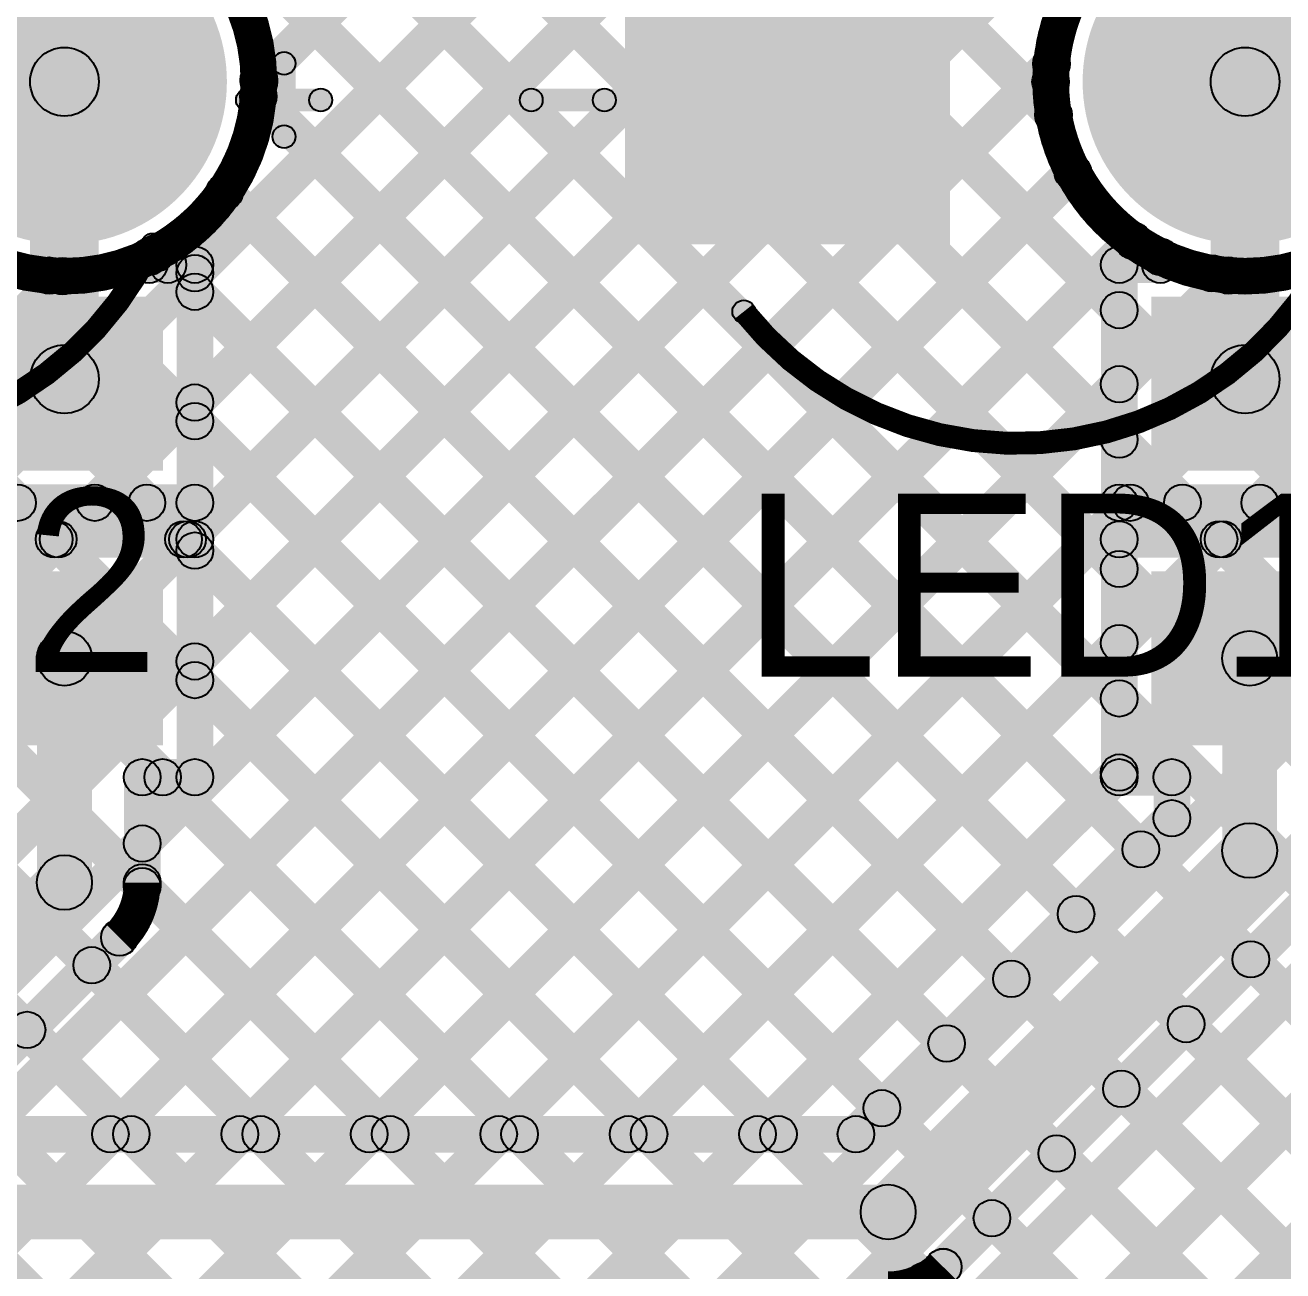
# Model space of a CAD drawing. Header units: millimetres. Extents: x -0.28 to 3.03, y -0.05 to 3.12.
# Drawn here: x 2.2924 to 2.5673, y 2.4171 to 2.6894 of the extents above; entities that cross this region are included whole.
import ezdxf

# ---------------------------------------------------------------- set-up
doc = ezdxf.new("R2010")
doc.units = ezdxf.units.MM
doc.header["$MEASUREMENT"] = 0
for name, color, linetype in [('BottomLayer', 5, 'Continuous'), ('BottomPaste', 16, 'Continuous'), ('BottomSolder', 6, 'Continuous'), ('PadHoleLayer', 156, 'Continuous'), ('TopLayer', 1, 'Continuous'), ('TopOverlay', 2, 'Continuous'), ('TopSolder', 216, 'Continuous')]:
    doc.layers.add(name, color=color, linetype=linetype)

# ---------------------------------------------------------------- blocks, each defined once
blk = doc.blocks.new('TH_LED_4')
at = {"layer": 'BottomLayer'}
blk.add_hatch(color=5, dxfattribs=at).paths.add_polyline_path([(-0.0815, 0.0315), (-0.0185, 0.0315), (-0.0185, -0.0315), (-0.0815, -0.0315)])
h = blk.add_hatch(color=5, dxfattribs=at)
edge = h.paths.add_edge_path()
edge.add_arc((0.05, 0), 0.0315, 0, 360)
at = {"layer": 'BottomSolder'}
blk.add_hatch(color=6, dxfattribs=at).paths.add_polyline_path([(-0.0855, 0.0355), (-0.0145, 0.0355), (-0.0145, -0.0355), (-0.0855, -0.0355)])
h = blk.add_hatch(color=6, dxfattribs=at)
edge = h.paths.add_edge_path()
edge.add_arc((0.05, 0), 0.0355, 0, 360)
at = {"layer": 'PadHoleLayer'}
h = blk.add_hatch(color=156, dxfattribs=at)
edge = h.paths.add_edge_path()
edge.add_arc((-0.05, 0), 0.01772, 0, 360)
h = blk.add_hatch(color=156, dxfattribs=at)
edge = h.paths.add_edge_path()
edge.add_arc((0.05, 0), 0.01772, 0, 360)
at = {"layer": 'TopLayer'}
blk.add_hatch(color=1, dxfattribs=at).paths.add_polyline_path([(-0.0815, 0.0315), (-0.0185, 0.0315), (-0.0185, -0.0315), (-0.0815, -0.0315)])
h = blk.add_hatch(color=1, dxfattribs=at)
edge = h.paths.add_edge_path()
edge.add_arc((0.05, 0), 0.0315, 0, 360)
at = {"layer": 'TopOverlay'}
h = blk.add_hatch(color=2, dxfattribs=at)
edge = h.paths.add_edge_path()
edge.add_arc((-0.05954, 0.05023), 0.0025, 0, 360)
h = blk.add_hatch(color=2, dxfattribs=at)
edge = h.paths.add_edge_path()
edge.add_arc((0.06927, 0.03565), 0.0025, 0, 360)
h = blk.add_hatch(color=2, dxfattribs=at)
edge = h.paths.add_edge_path()
edge.add_arc((0.098, 0.004), 0.0025, 0, 360)
for points in [[(0.1005, -0.012), (0.0955, -0.012), (0.0955, 0.004), (0.1005, 0.004)], [(-0.106, -0.0065), (-0.106, -0.0015), (-0.09, -0.0015), (-0.09, -0.0065)], [(0.09, -0.0065), (0.09, -0.0015), (0.106, -0.0015), (0.106, -0.0065)]]:
    blk.add_hatch(color=2, dxfattribs=at).paths.add_polyline_path(points)
h = blk.add_hatch(color=2, dxfattribs=at)
edge = h.paths.add_edge_path()
edge.add_arc((-0.106, -0.004), 0.0025, 0, 360)
h = blk.add_hatch(color=2, dxfattribs=at)
edge = h.paths.add_edge_path()
edge.add_arc((-0.09, -0.004), 0.0025, 0, 360)
h = blk.add_hatch(color=2, dxfattribs=at)
edge = h.paths.add_edge_path()
edge.add_arc((0.09, -0.004), 0.0025, 0, 360)
h = blk.add_hatch(color=2, dxfattribs=at)
edge = h.paths.add_edge_path()
edge.add_arc((0.106, -0.004), 0.0025, 0, 360)
h = blk.add_hatch(color=2, dxfattribs=at)
edge = h.paths.add_edge_path()
edge.add_arc((0.098, -0.012), 0.0025, 0, 360)
h = blk.add_hatch(color=2, dxfattribs=at)
edge = h.paths.add_edge_path()
edge.add_arc((0.06927, -0.03565), 0.0025, 0, 360)
h = blk.add_hatch(color=2, dxfattribs=at)
edge = h.paths.add_edge_path()
edge.add_arc((-0.05954, -0.05023), 0.0025, 0, 360)
at = {"layer": 'TopSolder'}
blk.add_hatch(color=216, dxfattribs=at).paths.add_polyline_path([(-0.0855, 0.0355), (-0.0145, 0.0355), (-0.0145, -0.0355), (-0.0855, -0.0355)])
h = blk.add_hatch(color=216, dxfattribs=at)
edge = h.paths.add_edge_path()
edge.add_arc((0.05, 0), 0.0355, 0, 360)
at = {"layer": 'TopOverlay', "const_width": 0.005}
for points in [[(-0.05954, 0.05023, -0.552963), (0.06927, 0.03565)], [(0.06927, -0.03565, -0.552963), (-0.05954, -0.05023)]]:
    blk.add_lwpolyline(points, format="xyb", dxfattribs=at)
at = {"layer": 'TopOverlay'}
for centre in [(-0.05954, 0.05023), (0.06927, 0.03565), (0.098, 0.004), (-0.106, -0.004), (-0.09, -0.004), (0.09, -0.004), (0.106, -0.004), (0.098, -0.012), (0.06927, -0.03565), (-0.05954, -0.05023)]:
    blk.add_circle(centre, 0.0025, dxfattribs=at)
blk = doc.blocks.new('TH_LED_5')
at = {"layer": 'BottomLayer'}
blk.add_hatch(color=5, dxfattribs=at).paths.add_polyline_path([(-0.0815, 0.0315), (-0.0185, 0.0315), (-0.0185, -0.0315), (-0.0815, -0.0315)])
h = blk.add_hatch(color=5, dxfattribs=at)
edge = h.paths.add_edge_path()
edge.add_arc((0.05, 0), 0.0315, 0, 360)
at = {"layer": 'BottomSolder'}
blk.add_hatch(color=6, dxfattribs=at).paths.add_polyline_path([(-0.0855, 0.0355), (-0.0145, 0.0355), (-0.0145, -0.0355), (-0.0855, -0.0355)])
h = blk.add_hatch(color=6, dxfattribs=at)
edge = h.paths.add_edge_path()
edge.add_arc((0.05, 0), 0.0355, 0, 360)
at = {"layer": 'PadHoleLayer'}
h = blk.add_hatch(color=156, dxfattribs=at)
edge = h.paths.add_edge_path()
edge.add_arc((-0.05, 0), 0.01772, 0, 360)
h = blk.add_hatch(color=156, dxfattribs=at)
edge = h.paths.add_edge_path()
edge.add_arc((0.05, 0), 0.01772, 0, 360)
at = {"layer": 'TopLayer'}
blk.add_hatch(color=1, dxfattribs=at).paths.add_polyline_path([(-0.0815, 0.0315), (-0.0185, 0.0315), (-0.0185, -0.0315), (-0.0815, -0.0315)])
h = blk.add_hatch(color=1, dxfattribs=at)
edge = h.paths.add_edge_path()
edge.add_arc((0.05, 0), 0.0315, 0, 360)
at = {"layer": 'TopOverlay'}
h = blk.add_hatch(color=2, dxfattribs=at)
edge = h.paths.add_edge_path()
edge.add_arc((-0.05954, 0.05023), 0.0025, 0, 360)
h = blk.add_hatch(color=2, dxfattribs=at)
edge = h.paths.add_edge_path()
edge.add_arc((0.06927, 0.03565), 0.0025, 0, 360)
h = blk.add_hatch(color=2, dxfattribs=at)
edge = h.paths.add_edge_path()
edge.add_arc((0.098, 0.004), 0.0025, 0, 360)
for points in [[(0.1005, -0.012), (0.0955, -0.012), (0.0955, 0.004), (0.1005, 0.004)], [(-0.106, -0.0065), (-0.106, -0.0015), (-0.09, -0.0015), (-0.09, -0.0065)], [(0.09, -0.0065), (0.09, -0.0015), (0.106, -0.0015), (0.106, -0.0065)]]:
    blk.add_hatch(color=2, dxfattribs=at).paths.add_polyline_path(points)
h = blk.add_hatch(color=2, dxfattribs=at)
edge = h.paths.add_edge_path()
edge.add_arc((-0.106, -0.004), 0.0025, 0, 360)
h = blk.add_hatch(color=2, dxfattribs=at)
edge = h.paths.add_edge_path()
edge.add_arc((-0.09, -0.004), 0.0025, 0, 360)
h = blk.add_hatch(color=2, dxfattribs=at)
edge = h.paths.add_edge_path()
edge.add_arc((0.09, -0.004), 0.0025, 0, 360)
h = blk.add_hatch(color=2, dxfattribs=at)
edge = h.paths.add_edge_path()
edge.add_arc((0.106, -0.004), 0.0025, 0, 360)
h = blk.add_hatch(color=2, dxfattribs=at)
edge = h.paths.add_edge_path()
edge.add_arc((0.098, -0.012), 0.0025, 0, 360)
h = blk.add_hatch(color=2, dxfattribs=at)
edge = h.paths.add_edge_path()
edge.add_arc((0.06927, -0.03565), 0.0025, 0, 360)
h = blk.add_hatch(color=2, dxfattribs=at)
edge = h.paths.add_edge_path()
edge.add_arc((-0.05954, -0.05023), 0.0025, 0, 360)
at = {"layer": 'TopSolder'}
blk.add_hatch(color=216, dxfattribs=at).paths.add_polyline_path([(-0.0855, 0.0355), (-0.0145, 0.0355), (-0.0145, -0.0355), (-0.0855, -0.0355)])
h = blk.add_hatch(color=216, dxfattribs=at)
edge = h.paths.add_edge_path()
edge.add_arc((0.05, 0), 0.0355, 0, 360)
at = {"layer": 'TopOverlay', "const_width": 0.005}
for points in [[(-0.05954, 0.05023, -0.552963), (0.06927, 0.03565)], [(0.06927, -0.03565, -0.552963), (-0.05954, -0.05023)]]:
    blk.add_lwpolyline(points, format="xyb", dxfattribs=at)
at = {"layer": 'TopOverlay'}
for centre in [(-0.05954, 0.05023), (0.06927, 0.03565), (0.098, 0.004), (-0.106, -0.004), (-0.09, -0.004), (0.09, -0.004), (0.106, -0.004), (0.098, -0.012), (0.06927, -0.03565), (-0.05954, -0.05023)]:
    blk.add_circle(centre, 0.0025, dxfattribs=at)
blk = doc.blocks.new('R__0603_B_57')
at = {"layer": 'BottomLayer'}
for points in [[(-0.045, -0.0175), (-0.045, 0.0175), (-0.015, 0.0175), (-0.015, -0.0175)], [(0.015, -0.0175), (0.015, 0.0175), (0.045, 0.0175), (0.045, -0.0175)]]:
    blk.add_hatch(color=5, dxfattribs=at).paths.add_polyline_path(points)
at = {"layer": 'BottomPaste'}
for points in [[(-0.045, -0.0175), (-0.045, 0.0175), (-0.015, 0.0175), (-0.015, -0.0175)], [(0.015, -0.0175), (0.015, 0.0175), (0.045, 0.0175), (0.045, -0.0175)]]:
    blk.add_hatch(color=16, dxfattribs=at).paths.add_polyline_path(points)
at = {"layer": 'BottomSolder'}
for points in [[(-0.049, -0.0215), (-0.049, 0.0215), (-0.011, 0.0215), (-0.011, -0.0215)], [(0.011, -0.0215), (0.011, 0.0215), (0.049, 0.0215), (0.049, -0.0215)]]:
    blk.add_hatch(color=6, dxfattribs=at).paths.add_polyline_path(points)
blk = doc.blocks.new('R__0603_B_58')
at = {"layer": 'BottomLayer'}
for points in [[(-0.045, -0.0175), (-0.045, 0.0175), (-0.015, 0.0175), (-0.015, -0.0175)], [(0.015, -0.0175), (0.015, 0.0175), (0.045, 0.0175), (0.045, -0.0175)]]:
    blk.add_hatch(color=5, dxfattribs=at).paths.add_polyline_path(points)
at = {"layer": 'BottomPaste'}
for points in [[(-0.045, -0.0175), (-0.045, 0.0175), (-0.015, 0.0175), (-0.015, -0.0175)], [(0.015, -0.0175), (0.015, 0.0175), (0.045, 0.0175), (0.045, -0.0175)]]:
    blk.add_hatch(color=16, dxfattribs=at).paths.add_polyline_path(points)
at = {"layer": 'BottomSolder'}
for points in [[(-0.049, -0.0215), (-0.049, 0.0215), (-0.011, 0.0215), (-0.011, -0.0215)], [(0.011, -0.0215), (0.011, 0.0215), (0.049, 0.0215), (0.049, -0.0215)]]:
    blk.add_hatch(color=6, dxfattribs=at).paths.add_polyline_path(points)

msp = doc.modelspace()

# ---------------------------------------------------------------- hatches: boundary and pattern name
at = {"layer": 'BottomLayer'}
for points in [[(1.94302, 3.09678), (1.94868, 3.10243), (2.53903, 2.51208), (2.53338, 2.50642)], [(1.9713, 3.09678), (1.97696, 3.10243), (2.53433, 2.54507), (2.52867, 2.53941)], [(1.99959, 3.09678), (2.00524, 3.10243), (2.53433, 2.57335), (2.52867, 2.56769)], [(2.02787, 3.09678), (2.03353, 3.10243), (2.53433, 2.60163), (2.52867, 2.59598)], [(2.05616, 3.09678), (2.06181, 3.10243), (2.53433, 2.62992), (2.52867, 2.62426)], [(2.08444, 3.09678), (2.0901, 3.10243), (2.51996, 2.67258), (2.5143, 2.66692)], [(2.34632, 2.67461), (2.34067, 2.68027), (2.70517, 3.04478), (2.71083, 3.03912)], [(2.33233, 2.63233), (2.32667, 2.63799), (2.70517, 3.01649), (2.71083, 3.01083)], [(2.33233, 2.60405), (2.32667, 2.60971), (2.70517, 2.98821), (2.71083, 2.98255)], [(2.33074, 2.57417), (2.32508, 2.57983), (2.70517, 2.95992), (2.71083, 2.95427)], [(2.33233, 2.54748), (2.32667, 2.55314), (2.70517, 2.93164), (2.71083, 2.92598)], [(2.32083, 2.5077), (2.31517, 2.51335), (2.70517, 2.90335), (2.71083, 2.8977)], [(2.28559, 2.44417), (2.27993, 2.44983), (2.51386, 2.68375), (2.51951, 2.6781)], [(2.3085, 2.612), (2.2935, 2.612), (2.2935, 2.677), (2.3085, 2.677)], [(2.5665, 2.612), (2.5515, 2.612), (2.5515, 2.677), (2.5665, 2.677)], [(2.34055, 2.67097), (2.3462, 2.67662), (2.52489, 2.49793), (2.51924, 2.49228)], [(2.31387, 2.44417), (2.30822, 2.44983), (2.51852, 2.66013), (2.52417, 2.65447)], [(2.33317, 2.65006), (2.33882, 2.65572), (2.51075, 2.48379), (2.50509, 2.47813)], [(2.34216, 2.44417), (2.3365, 2.44983), (2.53173, 2.64506), (2.53739, 2.63941)], [(2.31823, 2.63671), (2.32389, 2.64237), (2.32643, 2.63983), (2.32077, 2.63417)], [(2.3195, 2.633), (2.3195, 2.641), (2.3295, 2.641), (2.3295, 2.633)], [(2.32077, 2.63417), (2.32643, 2.63983), (2.33233, 2.63393), (2.32667, 2.62827)], [(2.5315, 2.633), (2.5315, 2.641), (2.5405, 2.641), (2.5405, 2.633)], [(2.3335, 2.585), (2.3255, 2.585), (2.3255, 2.637), (2.3335, 2.637)], [(2.5355, 2.585), (2.5275, 2.585), (2.5275, 2.637), (2.5355, 2.637)], [(2.32667, 2.62827), (2.33233, 2.63393), (2.49661, 2.46965), (2.49095, 2.46399)], [(2.0236, 1.92763), (2.01795, 1.93329), (2.70517, 2.62051), (2.71083, 2.61485)], [(2.37044, 2.44417), (2.36478, 2.44983), (2.52867, 2.61372), (2.53433, 2.60806)], [(2.32667, 2.59999), (2.33233, 2.60564), (2.48247, 2.45551), (2.47681, 2.44985)], [(2.03775, 1.91349), (2.03209, 1.91914), (2.70517, 2.59223), (2.71083, 2.58657)], [(2.2725, 2.581), (2.2725, 2.589), (2.3295, 2.589), (2.3295, 2.581)], [(2.5315, 2.581), (2.5315, 2.589), (2.5885, 2.589), (2.5885, 2.581)], [(2.28792, 2.58217), (2.29358, 2.58783), (2.30158, 2.57983), (2.29592, 2.57417)], [(2.30245, 2.57417), (2.29679, 2.57983), (2.30479, 2.58783), (2.31045, 2.58217)], [(2.3162, 2.58217), (2.32186, 2.58783), (2.32986, 2.57983), (2.3242, 2.57417)], [(2.39873, 2.44417), (2.39307, 2.44983), (2.53107, 2.58783), (2.53673, 2.58217)], [(2.54248, 2.58217), (2.54813, 2.58783), (2.55613, 2.57983), (2.55048, 2.57417)], [(2.55701, 2.57417), (2.55135, 2.57983), (2.55935, 2.58783), (2.56501, 2.58217)], [(2.55701, 2.57417), (2.55135, 2.57983), (2.55935, 2.58783), (2.56501, 2.58217)], [(2.2725, 2.573), (2.2725, 2.581), (2.3295, 2.581), (2.3295, 2.573)], [(2.5315, 2.573), (2.5315, 2.581), (2.5885, 2.581), (2.5885, 2.573)], [(2.3242, 2.57417), (2.32986, 2.57983), (2.33233, 2.57736), (2.32667, 2.5717)], [(2.3335, 2.525), (2.3255, 2.525), (2.3255, 2.577), (2.3335, 2.577)], [(2.32667, 2.5717), (2.33233, 2.57736), (2.45986, 2.44983), (2.4542, 2.44417)], [(2.5355, 2.525), (2.5275, 2.525), (2.5275, 2.577), (2.5355, 2.577)], [(2.05189, 1.89935), (2.04623, 1.905), (2.70517, 2.56394), (2.71083, 2.55829)], [(2.42701, 2.44417), (2.42135, 2.44983), (2.52867, 2.55715), (2.53433, 2.55149)], [(2.42701, 2.44417), (2.42135, 2.44983), (2.52867, 2.55715), (2.53433, 2.55149)], [(2.307, 2.502), (2.295, 2.502), (2.295, 2.551), (2.307, 2.551)], [(2.566, 2.509), (2.554, 2.509), (2.554, 2.551), (2.566, 2.551)], [(2.32667, 2.54342), (2.33233, 2.54908), (2.43158, 2.44983), (2.42592, 2.44417)], [(2.318, 2.521), (2.318, 2.529), (2.3295, 2.529), (2.3295, 2.521)], [(2.45529, 2.44417), (2.44964, 2.44983), (2.52867, 2.52886), (2.53433, 2.52321)], [(2.5315, 2.521), (2.5315, 2.529), (2.543, 2.529), (2.543, 2.521)], [(2.31963, 2.52217), (2.32529, 2.52783), (2.40329, 2.44983), (2.39763, 2.44417)], [(2.322, 2.502), (2.314, 2.502), (2.314, 2.525), (2.322, 2.525)], [(2.547, 2.51604), (2.539, 2.51604), (2.539, 2.525), (2.547, 2.525)], [(2.47679, 2.44417), (2.47113, 2.44983), (2.54017, 2.51887), (2.54583, 2.51321)], [(2.48524, 2.42576), (2.47676, 2.43424), (2.55576, 2.51324), (2.56424, 2.50476)], [(2.25224, 2.44476), (2.24376, 2.45324), (2.29676, 2.50624), (2.30524, 2.49776)], [(2.31515, 2.49837), (2.32081, 2.50403), (2.37501, 2.44983), (2.36935, 2.44417)], [(2.49587, 2.41517), (2.49021, 2.42083), (2.56917, 2.49979), (2.57483, 2.49413)], [(2.27287, 2.44417), (2.26721, 2.44983), (2.31017, 2.49279), (2.31583, 2.48713)], [(2.55742, 2.48238), (2.56308, 2.48803), (2.71083, 2.34028), (2.70517, 2.33462)], [(2.30414, 2.4811), (2.3098, 2.48675), (2.34672, 2.44983), (2.34107, 2.44417)], [(2.54328, 2.46824), (2.54893, 2.47389), (2.71083, 2.312), (2.70517, 2.30634)], [(2.29, 2.46696), (2.29565, 2.47261), (2.31844, 2.44983), (2.31278, 2.44417)], [(2.52913, 2.45409), (2.53479, 2.45975), (2.71083, 2.28371), (2.70517, 2.27806)], [(2.27004, 2.443), (2.27004, 2.451), (2.47396, 2.451), (2.47396, 2.443)], [(2.51499, 2.43995), (2.52065, 2.44561), (2.71083, 2.25543), (2.70517, 2.24977)], [(1.028, 2.424), (1.028, 2.436), (2.481, 2.436), (2.481, 2.424)], [(2.50085, 2.42581), (2.50651, 2.43147), (2.71083, 2.22714), (2.70517, 2.22149)], [(2.48619, 2.41218), (2.49185, 2.41784), (2.71083, 2.19886), (2.70517, 2.1932)]]:
    msp.add_hatch(color=5, dxfattribs=at).paths.add_polyline_path(points)
h = msp.add_hatch(color=5, dxfattribs=at)
edge = h.paths.add_edge_path()
edge.add_arc((2.301, 2.677), 0.0075, 0, 360)
h = msp.add_hatch(color=5, dxfattribs=at)
edge = h.paths.add_edge_path()
edge.add_arc((2.51669, 2.68093), 0.004, 0, 360)
h = msp.add_hatch(color=5, dxfattribs=at)
edge = h.paths.add_edge_path()
edge.add_arc((2.559, 2.677), 0.0075, 0, 360)
h = msp.add_hatch(color=5, dxfattribs=at)
edge = h.paths.add_edge_path()
edge.add_arc((2.34349, 2.67744), 0.004, 0, 360)
h = msp.add_hatch(color=5, dxfattribs=at)
edge = h.paths.add_edge_path()
edge.add_arc((2.3435, 2.677), 0.004, 0, 360)
h = msp.add_hatch(color=5, dxfattribs=at)
edge = h.paths.add_edge_path()
edge.add_arc((2.3435, 2.677), 0.004, 0, 360)
h = msp.add_hatch(color=5, dxfattribs=at)
edge = h.paths.add_edge_path()
edge.add_arc((2.34337, 2.67379), 0.004, 0, 360)
h = msp.add_hatch(color=5, dxfattribs=at)
edge = h.paths.add_edge_path()
edge.add_arc((2.51713, 2.66975), 0.004, 0, 360)
h = msp.add_hatch(color=5, dxfattribs=at)
edge = h.paths.add_edge_path()
edge.add_arc((2.52135, 2.6573), 0.004, 0, 360)
h = msp.add_hatch(color=5, dxfattribs=at)
edge = h.paths.add_edge_path()
edge.add_arc((2.33599, 2.65289), 0.004, 0, 360)
h = msp.add_hatch(color=5, dxfattribs=at)
edge = h.paths.add_edge_path()
edge.add_arc((2.53456, 2.64223), 0.004, 0, 360)
h = msp.add_hatch(color=5, dxfattribs=at)
edge = h.paths.add_edge_path()
edge.add_arc((2.3195, 2.63874), 0.004, 0, 360)
h = msp.add_hatch(color=5, dxfattribs=at)
edge = h.paths.add_edge_path()
edge.add_arc((2.32106, 2.63954), 0.004, 0, 360)
h = msp.add_hatch(color=5, dxfattribs=at)
edge = h.paths.add_edge_path()
edge.add_arc((2.5405, 2.63874), 0.004, 0, 360)
h = msp.add_hatch(color=5, dxfattribs=at)
edge = h.paths.add_edge_path()
edge.add_arc((2.3195, 2.637), 0.004, 0, 360)
h = msp.add_hatch(color=5, dxfattribs=at)
edge = h.paths.add_edge_path()
edge.add_arc((2.3236, 2.637), 0.004, 0, 360)
h = msp.add_hatch(color=5, dxfattribs=at)
edge = h.paths.add_edge_path()
edge.add_arc((2.3236, 2.637), 0.004, 0, 360)
h = msp.add_hatch(color=5, dxfattribs=at)
edge = h.paths.add_edge_path()
edge.add_arc((2.3295, 2.637), 0.004, 0, 360)
h = msp.add_hatch(color=5, dxfattribs=at)
edge = h.paths.add_edge_path()
edge.add_arc((2.3295, 2.637), 0.004, 0, 360)
h = msp.add_hatch(color=5, dxfattribs=at)
edge = h.paths.add_edge_path()
edge.add_arc((2.3295, 2.63516), 0.004, 0, 360)
h = msp.add_hatch(color=5, dxfattribs=at)
edge = h.paths.add_edge_path()
edge.add_arc((2.5315, 2.637), 0.004, 0, 360)
h = msp.add_hatch(color=5, dxfattribs=at)
edge = h.paths.add_edge_path()
edge.add_arc((2.5315, 2.637), 0.004, 0, 360)
h = msp.add_hatch(color=5, dxfattribs=at)
edge = h.paths.add_edge_path()
edge.add_arc((2.5405, 2.637), 0.004, 0, 360)
h = msp.add_hatch(color=5, dxfattribs=at)
edge = h.paths.add_edge_path()
edge.add_arc((2.3295, 2.6311), 0.004, 0, 360)
h = msp.add_hatch(color=5, dxfattribs=at)
edge = h.paths.add_edge_path()
edge.add_arc((2.3295, 2.6311), 0.004, 0, 360)
h = msp.add_hatch(color=5, dxfattribs=at)
edge = h.paths.add_edge_path()
edge.add_arc((2.5315, 2.62709), 0.004, 0, 360)
h = msp.add_hatch(color=5, dxfattribs=at)
edge = h.paths.add_edge_path()
edge.add_arc((2.301, 2.612), 0.0075, 0, 360)
h = msp.add_hatch(color=5, dxfattribs=at)
edge = h.paths.add_edge_path()
edge.add_arc((2.559, 2.612), 0.0075, 0, 360)
h = msp.add_hatch(color=5, dxfattribs=at)
edge = h.paths.add_edge_path()
edge.add_arc((2.5315, 2.61089), 0.004, 0, 360)
h = msp.add_hatch(color=5, dxfattribs=at)
edge = h.paths.add_edge_path()
edge.add_arc((2.3295, 2.60688), 0.004, 0, 360)
h = msp.add_hatch(color=5, dxfattribs=at)
edge = h.paths.add_edge_path()
edge.add_arc((2.3295, 2.60282), 0.004, 0, 360)
h = msp.add_hatch(color=5, dxfattribs=at)
edge = h.paths.add_edge_path()
edge.add_arc((2.5315, 2.59881), 0.004, 0, 360)
h = msp.add_hatch(color=5, dxfattribs=at)
edge = h.paths.add_edge_path()
edge.add_arc((2.29075, 2.585), 0.004, 0, 360)
h = msp.add_hatch(color=5, dxfattribs=at)
edge = h.paths.add_edge_path()
edge.add_arc((2.30762, 2.585), 0.004, 0, 360)
h = msp.add_hatch(color=5, dxfattribs=at)
edge = h.paths.add_edge_path()
edge.add_arc((2.31903, 2.585), 0.004, 0, 360)
h = msp.add_hatch(color=5, dxfattribs=at)
edge = h.paths.add_edge_path()
edge.add_arc((2.3295, 2.585), 0.004, 0, 360)
h = msp.add_hatch(color=5, dxfattribs=at)
edge = h.paths.add_edge_path()
edge.add_arc((2.3295, 2.585), 0.004, 0, 360)
h = msp.add_hatch(color=5, dxfattribs=at)
edge = h.paths.add_edge_path()
edge.add_arc((2.5315, 2.585), 0.004, 0, 360)
h = msp.add_hatch(color=5, dxfattribs=at)
edge = h.paths.add_edge_path()
edge.add_arc((2.5315, 2.585), 0.004, 0, 360)
h = msp.add_hatch(color=5, dxfattribs=at)
edge = h.paths.add_edge_path()
edge.add_arc((2.5339, 2.585), 0.004, 0, 360)
h = msp.add_hatch(color=5, dxfattribs=at)
edge = h.paths.add_edge_path()
edge.add_arc((2.54531, 2.585), 0.004, 0, 360)
h = msp.add_hatch(color=5, dxfattribs=at)
edge = h.paths.add_edge_path()
edge.add_arc((2.56218, 2.585), 0.004, 0, 360)
h = msp.add_hatch(color=5, dxfattribs=at)
edge = h.paths.add_edge_path()
edge.add_arc((2.56218, 2.585), 0.004, 0, 360)
h = msp.add_hatch(color=5, dxfattribs=at)
edge = h.paths.add_edge_path()
edge.add_arc((2.29875, 2.577), 0.004, 0, 360)
h = msp.add_hatch(color=5, dxfattribs=at)
edge = h.paths.add_edge_path()
edge.add_arc((2.29962, 2.577), 0.004, 0, 360)
h = msp.add_hatch(color=5, dxfattribs=at)
edge = h.paths.add_edge_path()
edge.add_arc((2.32703, 2.577), 0.004, 0, 360)
h = msp.add_hatch(color=5, dxfattribs=at)
edge = h.paths.add_edge_path()
edge.add_arc((2.32703, 2.577), 0.004, 0, 360)
h = msp.add_hatch(color=5, dxfattribs=at)
edge = h.paths.add_edge_path()
edge.add_arc((2.32791, 2.577), 0.004, 0, 360)
h = msp.add_hatch(color=5, dxfattribs=at)
edge = h.paths.add_edge_path()
edge.add_arc((2.3295, 2.577), 0.004, 0, 360)
h = msp.add_hatch(color=5, dxfattribs=at)
edge = h.paths.add_edge_path()
edge.add_arc((2.3295, 2.577), 0.004, 0, 360)
h = msp.add_hatch(color=5, dxfattribs=at)
edge = h.paths.add_edge_path()
edge.add_arc((2.5315, 2.577), 0.004, 0, 360)
h = msp.add_hatch(color=5, dxfattribs=at)
edge = h.paths.add_edge_path()
edge.add_arc((2.5315, 2.577), 0.004, 0, 360)
h = msp.add_hatch(color=5, dxfattribs=at)
edge = h.paths.add_edge_path()
edge.add_arc((2.55331, 2.577), 0.004, 0, 360)
h = msp.add_hatch(color=5, dxfattribs=at)
edge = h.paths.add_edge_path()
edge.add_arc((2.55418, 2.577), 0.004, 0, 360)
h = msp.add_hatch(color=5, dxfattribs=at)
edge = h.paths.add_edge_path()
edge.add_arc((2.55418, 2.577), 0.004, 0, 360)
h = msp.add_hatch(color=5, dxfattribs=at)
edge = h.paths.add_edge_path()
edge.add_arc((2.3295, 2.57453), 0.004, 0, 360)
h = msp.add_hatch(color=5, dxfattribs=at)
edge = h.paths.add_edge_path()
edge.add_arc((2.3295, 2.57453), 0.004, 0, 360)
h = msp.add_hatch(color=5, dxfattribs=at)
edge = h.paths.add_edge_path()
edge.add_arc((2.5315, 2.57052), 0.004, 0, 360)
h = msp.add_hatch(color=5, dxfattribs=at)
edge = h.paths.add_edge_path()
edge.add_arc((2.301, 2.551), 0.006, 0, 360)
h = msp.add_hatch(color=5, dxfattribs=at)
edge = h.paths.add_edge_path()
edge.add_arc((2.5315, 2.55432), 0.004, 0, 360)
h = msp.add_hatch(color=5, dxfattribs=at)
edge = h.paths.add_edge_path()
edge.add_arc((2.5315, 2.55432), 0.004, 0, 360)
h = msp.add_hatch(color=5, dxfattribs=at)
edge = h.paths.add_edge_path()
edge.add_arc((2.56, 2.551), 0.006, 0, 360)
h = msp.add_hatch(color=5, dxfattribs=at)
edge = h.paths.add_edge_path()
edge.add_arc((2.3295, 2.55031), 0.004, 0, 360)
h = msp.add_hatch(color=5, dxfattribs=at)
edge = h.paths.add_edge_path()
edge.add_arc((2.3295, 2.54625), 0.004, 0, 360)
h = msp.add_hatch(color=5, dxfattribs=at)
edge = h.paths.add_edge_path()
edge.add_arc((2.5315, 2.54224), 0.004, 0, 360)
h = msp.add_hatch(color=5, dxfattribs=at)
edge = h.paths.add_edge_path()
edge.add_arc((2.318, 2.525), 0.004, 0, 360)
h = msp.add_hatch(color=5, dxfattribs=at)
edge = h.paths.add_edge_path()
edge.add_arc((2.318, 2.525), 0.004, 0, 360)
h = msp.add_hatch(color=5, dxfattribs=at)
edge = h.paths.add_edge_path()
edge.add_arc((2.32246, 2.525), 0.004, 0, 360)
h = msp.add_hatch(color=5, dxfattribs=at)
edge = h.paths.add_edge_path()
edge.add_arc((2.3295, 2.525), 0.004, 0, 360)
h = msp.add_hatch(color=5, dxfattribs=at)
edge = h.paths.add_edge_path()
edge.add_arc((2.3295, 2.525), 0.004, 0, 360)
h = msp.add_hatch(color=5, dxfattribs=at)
edge = h.paths.add_edge_path()
edge.add_arc((2.5315, 2.52603), 0.004, 0, 360)
h = msp.add_hatch(color=5, dxfattribs=at)
edge = h.paths.add_edge_path()
edge.add_arc((2.5315, 2.525), 0.004, 0, 360)
h = msp.add_hatch(color=5, dxfattribs=at)
edge = h.paths.add_edge_path()
edge.add_arc((2.5315, 2.525), 0.004, 0, 360)
h = msp.add_hatch(color=5, dxfattribs=at)
edge = h.paths.add_edge_path()
edge.add_arc((2.543, 2.525), 0.004, 0, 360)
h = msp.add_hatch(color=5, dxfattribs=at)
edge = h.paths.add_edge_path()
edge.add_arc((2.543, 2.525), 0.004, 0, 360)
h = msp.add_hatch(color=5, dxfattribs=at)
edge = h.paths.add_edge_path()
edge.add_arc((2.543, 2.51604), 0.004, 0, 360)
h = msp.add_hatch(color=5, dxfattribs=at)
edge = h.paths.add_edge_path()
edge.add_arc((2.543, 2.51604), 0.004, 0, 360)
h = msp.add_hatch(color=5, dxfattribs=at)
edge = h.paths.add_edge_path()
edge.add_arc((2.56, 2.509), 0.006, 0, 360)
h = msp.add_hatch(color=5, dxfattribs=at)
edge = h.paths.add_edge_path()
edge.add_arc((2.56, 2.509), 0.006, 0, 360)
h = msp.add_hatch(color=5, dxfattribs=at)
edge = h.paths.add_edge_path()
edge.add_arc((2.318, 2.51052), 0.004, 0, 360)
h = msp.add_hatch(color=5, dxfattribs=at)
edge = h.paths.add_edge_path()
edge.add_arc((2.53621, 2.50925), 0.004, 0, 360)
h = msp.add_hatch(color=5, dxfattribs=at)
edge = h.paths.add_edge_path()
edge.add_arc((2.301, 2.502), 0.006, 0, 360)
h = msp.add_hatch(color=5, dxfattribs=at)
edge = h.paths.add_edge_path()
edge.add_arc((2.301, 2.502), 0.006, 0, 360)
h = msp.add_hatch(color=5, dxfattribs=at)
edge = h.paths.add_edge_path()
edge.add_arc((2.31798, 2.5012), 0.004, 0, 360)
h = msp.add_hatch(color=5, dxfattribs=at)
edge = h.paths.add_edge_path()
edge.add_arc((2.318, 2.502), 0.004, 0, 360)
h = msp.add_hatch(color=5, dxfattribs=at)
edge = h.paths.add_edge_path()
edge.add_arc((2.318, 2.502), 0.004, 0, 360)
h = msp.add_hatch(color=5, dxfattribs=at)
edge = h.paths.add_edge_path()
edge.add_arc((2.318, 2.502), 0.004, 0, 360)
h = msp.add_hatch(color=5, dxfattribs=at)
edge = h.paths.add_edge_path()
edge.add_arc((2.52206, 2.49511), 0.004, 0, 360)
h = msp.add_hatch(color=5, dxfattribs=at)
edge = h.paths.add_edge_path()
edge.add_arc((2.313, 2.48996), 0.004, 0, 360)
h = msp.add_hatch(color=5, dxfattribs=at)
edge = h.paths.add_edge_path()
edge.add_arc((2.313, 2.48996), 0.004, 0, 360)
h = msp.add_hatch(color=5, dxfattribs=at)
edge = h.paths.add_edge_path()
edge.add_arc((2.31302, 2.48998), 0.004, 0, 360)
h = msp.add_hatch(color=5, dxfattribs=at)
edge = h.paths.add_edge_path()
edge.add_arc((2.30697, 2.48393), 0.004, 0, 360)
h = msp.add_hatch(color=5, dxfattribs=at)
edge = h.paths.add_edge_path()
edge.add_arc((2.56025, 2.48521), 0.004, 0, 360)
h = msp.add_hatch(color=5, dxfattribs=at)
edge = h.paths.add_edge_path()
edge.add_arc((2.50792, 2.48096), 0.004, 0, 360)
h = msp.add_hatch(color=5, dxfattribs=at)
edge = h.paths.add_edge_path()
edge.add_arc((2.29283, 2.46978), 0.004, 0, 360)
h = msp.add_hatch(color=5, dxfattribs=at)
edge = h.paths.add_edge_path()
edge.add_arc((2.54611, 2.47106), 0.004, 0, 360)
h = msp.add_hatch(color=5, dxfattribs=at)
edge = h.paths.add_edge_path()
edge.add_arc((2.49378, 2.46682), 0.004, 0, 360)
h = msp.add_hatch(color=5, dxfattribs=at)
edge = h.paths.add_edge_path()
edge.add_arc((2.53196, 2.45692), 0.004, 0, 360)
h = msp.add_hatch(color=5, dxfattribs=at)
edge = h.paths.add_edge_path()
edge.add_arc((2.47964, 2.45268), 0.004, 0, 360)
h = msp.add_hatch(color=5, dxfattribs=at)
edge = h.paths.add_edge_path()
edge.add_arc((2.31104, 2.447), 0.004, 0, 360)
h = msp.add_hatch(color=5, dxfattribs=at)
edge = h.paths.add_edge_path()
edge.add_arc((2.31561, 2.447), 0.004, 0, 360)
h = msp.add_hatch(color=5, dxfattribs=at)
edge = h.paths.add_edge_path()
edge.add_arc((2.33933, 2.447), 0.004, 0, 360)
h = msp.add_hatch(color=5, dxfattribs=at)
edge = h.paths.add_edge_path()
edge.add_arc((2.34389, 2.447), 0.004, 0, 360)
h = msp.add_hatch(color=5, dxfattribs=at)
edge = h.paths.add_edge_path()
edge.add_arc((2.36761, 2.447), 0.004, 0, 360)
h = msp.add_hatch(color=5, dxfattribs=at)
edge = h.paths.add_edge_path()
edge.add_arc((2.37218, 2.447), 0.004, 0, 360)
h = msp.add_hatch(color=5, dxfattribs=at)
edge = h.paths.add_edge_path()
edge.add_arc((2.3959, 2.447), 0.004, 0, 360)
h = msp.add_hatch(color=5, dxfattribs=at)
edge = h.paths.add_edge_path()
edge.add_arc((2.40046, 2.447), 0.004, 0, 360)
h = msp.add_hatch(color=5, dxfattribs=at)
edge = h.paths.add_edge_path()
edge.add_arc((2.42418, 2.447), 0.004, 0, 360)
h = msp.add_hatch(color=5, dxfattribs=at)
edge = h.paths.add_edge_path()
edge.add_arc((2.42418, 2.447), 0.004, 0, 360)
h = msp.add_hatch(color=5, dxfattribs=at)
edge = h.paths.add_edge_path()
edge.add_arc((2.42875, 2.447), 0.004, 0, 360)
h = msp.add_hatch(color=5, dxfattribs=at)
edge = h.paths.add_edge_path()
edge.add_arc((2.45247, 2.447), 0.004, 0, 360)
h = msp.add_hatch(color=5, dxfattribs=at)
edge = h.paths.add_edge_path()
edge.add_arc((2.45703, 2.447), 0.004, 0, 360)
h = msp.add_hatch(color=5, dxfattribs=at)
edge = h.paths.add_edge_path()
edge.add_arc((2.47396, 2.447), 0.004, 0, 360)
h = msp.add_hatch(color=5, dxfattribs=at)
edge = h.paths.add_edge_path()
edge.add_arc((2.47396, 2.447), 0.004, 0, 360)
h = msp.add_hatch(color=5, dxfattribs=at)
edge = h.paths.add_edge_path()
edge.add_arc((2.51782, 2.44278), 0.004, 0, 360)
h = msp.add_hatch(color=5, dxfattribs=at)
edge = h.paths.add_edge_path()
edge.add_arc((2.481, 2.43), 0.006, 0, 360)
h = msp.add_hatch(color=5, dxfattribs=at)
edge = h.paths.add_edge_path()
edge.add_arc((2.481, 2.43), 0.006, 0, 360)
h = msp.add_hatch(color=5, dxfattribs=at)
edge = h.paths.add_edge_path()
edge.add_arc((2.50368, 2.42864), 0.004, 0, 360)
h = msp.add_hatch(color=5, dxfattribs=at)
edge = h.paths.add_edge_path()
edge.add_arc((2.49302, 2.41798), 0.004, 0, 360)
h = msp.add_hatch(color=5, dxfattribs=at)
edge = h.paths.add_edge_path()
edge.add_arc((2.49304, 2.418), 0.004, 0, 360)
h = msp.add_hatch(color=5, dxfattribs=at)
edge = h.paths.add_edge_path()
edge.add_arc((2.49304, 2.418), 0.004, 0, 360)
h = msp.add_hatch(color=5, dxfattribs=at)
edge = h.paths.add_edge_path()
edge.add_arc((2.48902, 2.41501), 0.004, 0, 360)
at = {"layer": 'TopLayer'}
for points in [[(1.68907, 3.09617), (1.69472, 3.10183), (2.71185, 2.0847), (2.7062, 2.07904)], [(1.71735, 3.09617), (1.72301, 3.10183), (2.71185, 2.11298), (2.7062, 2.10733)], [(1.74563, 3.09617), (1.75129, 3.10183), (2.71185, 2.14127), (2.7062, 2.13561)], [(1.77392, 3.09617), (1.77958, 3.10183), (2.71185, 2.16955), (2.7062, 2.16389)], [(1.8022, 3.09617), (1.80786, 3.10183), (2.71185, 2.19784), (2.7062, 2.19218)], [(1.94362, 3.09617), (1.94928, 3.10183), (2.71185, 2.33926), (2.7062, 2.3336)], [(1.97191, 3.09617), (1.97757, 3.10183), (2.71185, 2.36754), (2.7062, 2.36188)], [(2.00019, 3.09617), (2.00585, 3.10183), (2.71185, 2.39583), (2.7062, 2.39017)], [(2.02848, 3.09617), (2.03413, 3.10183), (2.71185, 2.42411), (2.7062, 2.41845)], [(2.05676, 3.09617), (2.06242, 3.10183), (2.71185, 2.45239), (2.7062, 2.44674)], [(2.08505, 3.09617), (2.0907, 3.10183), (2.51996, 2.67258), (2.5143, 2.66692)], [(2.34632, 2.67461), (2.34067, 2.68027), (2.7062, 3.0458), (2.71185, 3.04014)], [(1.94411, 2.24412), (1.93846, 2.24978), (2.7062, 3.01751), (2.71185, 3.01186)], [(1.95826, 2.22998), (1.9526, 2.23563), (2.7062, 2.98923), (2.71185, 2.98357)], [(1.9724, 2.21584), (1.96674, 2.22149), (2.7062, 2.96095), (2.71185, 2.95529)], [(1.98654, 2.20169), (1.98088, 2.20735), (2.7062, 2.93266), (2.71185, 2.92701)], [(2.00068, 2.18755), (1.99503, 2.19321), (2.7062, 2.90438), (2.71185, 2.89872)], [(2.03133, 2.07677), (2.02567, 2.08243), (2.7062, 2.76296), (2.71185, 2.7573)], [(2.03133, 2.04849), (2.02567, 2.05415), (2.7062, 2.73467), (2.71185, 2.72901)], [(2.03133, 2.02021), (2.02567, 2.02586), (2.7062, 2.70639), (2.71185, 2.70073)], [(2.03133, 2.02021), (2.02567, 2.02586), (2.7062, 2.70639), (2.71185, 2.70073)], [(2.01483, 2.17341), (2.00917, 2.17907), (2.51386, 2.68375), (2.51951, 2.6781)], [(2.08265, 2.6743), (2.08831, 2.67996), (2.71185, 2.05641), (2.7062, 2.05076)], [(2.03133, 1.99192), (2.02567, 1.99758), (2.7062, 2.6781), (2.71185, 2.67245)], [(2.34055, 2.67097), (2.3462, 2.67662), (2.71185, 2.31097), (2.7062, 2.30532)], [(2.02834, 2.15864), (2.02268, 2.1643), (2.51852, 2.66013), (2.52417, 2.65447)], [(2.07689, 2.65178), (2.08255, 2.65744), (2.71185, 2.02813), (2.7062, 2.02247)], [(2.33317, 2.65006), (2.33882, 2.65572), (2.71185, 2.28269), (2.7062, 2.27703)], [(2.03133, 1.96364), (2.02567, 1.96929), (2.7062, 2.64982), (2.71185, 2.64416)], [(2.03133, 2.13334), (2.02567, 2.139), (2.53173, 2.64506), (2.53739, 2.63941)], [(2.06303, 2.63735), (2.06869, 2.64301), (2.71185, 1.99985), (2.7062, 1.99419)], [(2.31823, 2.63671), (2.32389, 2.64237), (2.71185, 2.2544), (2.7062, 2.24875)], [(1.92997, 2.25826), (1.92432, 2.26392), (2.29773, 2.63733), (2.30339, 2.63168)], [(2.03133, 2.10506), (2.02567, 2.11072), (2.55245, 2.6375), (2.55811, 2.63184)], [(2.29485, 2.63181), (2.30051, 2.63746), (2.71185, 2.22612), (2.7062, 2.22046)], [(2.54892, 2.6323), (2.55458, 2.63796), (2.71185, 2.48068), (2.7062, 2.47502)], [(2.03133, 1.93535), (2.02567, 1.94101), (2.7062, 2.62153), (2.71185, 2.61588)], [(2.03133, 1.90707), (2.02567, 1.91273), (2.7062, 2.59325), (2.71185, 2.58759)], [(2.03133, 1.87878), (2.02567, 1.88444), (2.7062, 2.56497), (2.71185, 2.55931)]]:
    msp.add_hatch(color=1, dxfattribs=at).paths.add_polyline_path(points)
h = msp.add_hatch(color=1, dxfattribs=at)
edge = h.paths.add_edge_path()
edge.add_arc((2.51669, 2.68093), 0.004, 0, 360)
h = msp.add_hatch(color=1, dxfattribs=at)
edge = h.paths.add_edge_path()
edge.add_arc((2.34349, 2.67744), 0.004, 0, 360)
h = msp.add_hatch(color=1, dxfattribs=at)
edge = h.paths.add_edge_path()
edge.add_arc((2.3435, 2.677), 0.004, 0, 360)
h = msp.add_hatch(color=1, dxfattribs=at)
edge = h.paths.add_edge_path()
edge.add_arc((2.5165, 2.677), 0.004, 0, 360)
h = msp.add_hatch(color=1, dxfattribs=at)
edge = h.paths.add_edge_path()
edge.add_arc((2.34337, 2.67379), 0.004, 0, 360)
h = msp.add_hatch(color=1, dxfattribs=at)
edge = h.paths.add_edge_path()
edge.add_arc((2.51713, 2.66975), 0.004, 0, 360)
h = msp.add_hatch(color=1, dxfattribs=at)
edge = h.paths.add_edge_path()
edge.add_arc((2.52135, 2.6573), 0.004, 0, 360)
h = msp.add_hatch(color=1, dxfattribs=at)
edge = h.paths.add_edge_path()
edge.add_arc((2.33599, 2.65289), 0.004, 0, 360)
h = msp.add_hatch(color=1, dxfattribs=at)
edge = h.paths.add_edge_path()
edge.add_arc((2.53456, 2.64223), 0.004, 0, 360)
h = msp.add_hatch(color=1, dxfattribs=at)
edge = h.paths.add_edge_path()
edge.add_arc((2.32106, 2.63954), 0.004, 0, 360)
h = msp.add_hatch(color=1, dxfattribs=at)
edge = h.paths.add_edge_path()
edge.add_arc((2.29768, 2.63463), 0.004, 0, 360)
h = msp.add_hatch(color=1, dxfattribs=at)
edge = h.paths.add_edge_path()
edge.add_arc((2.30056, 2.63451), 0.004, 0, 360)
h = msp.add_hatch(color=1, dxfattribs=at)
edge = h.paths.add_edge_path()
edge.add_arc((2.55175, 2.63513), 0.004, 0, 360)
h = msp.add_hatch(color=1, dxfattribs=at)
edge = h.paths.add_edge_path()
edge.add_arc((2.55528, 2.63467), 0.004, 0, 360)

# ---------------------------------------------------------------- linework, layer by layer
at = {"layer": 'BottomLayer', "const_width": 0.008}
for points in [[(2.2825, 2.63874, -1.807644), (2.3435, 2.677)], [(2.5405, 2.63874, -1.807644), (2.6015, 2.677)], [(2.3435, 2.677, -0.287659), (2.3195, 2.63874)], [(2.318, 2.502, -0.199327), (2.313, 2.48996)], [(2.318, 2.502, -0.198912), (2.31302, 2.48998)], [(2.49304, 2.418, -0.199327), (2.481, 2.413)], [(2.49302, 2.41798, -0.198912), (2.481, 2.413)]]:
    msp.add_lwpolyline(points, format="xyb", dxfattribs=at)
at = {"layer": 'BottomLayer'}
for centre, radius in [((2.301, 2.677), 0.0075), ((2.51669, 2.68093), 0.004), ((2.559, 2.677), 0.0075), ((2.34349, 2.67744), 0.004), ((2.3435, 2.677), 0.004), ((2.3435, 2.677), 0.004), ((2.34337, 2.67379), 0.004), ((2.51713, 2.66975), 0.004), ((2.52135, 2.6573), 0.004), ((2.33599, 2.65289), 0.004), ((2.53456, 2.64223), 0.004), ((2.3195, 2.63874), 0.004), ((2.32106, 2.63954), 0.004), ((2.5405, 2.63874), 0.004), ((2.3195, 2.637), 0.004), ((2.3236, 2.637), 0.004), ((2.3236, 2.637), 0.004), ((2.3295, 2.637), 0.004), ((2.3295, 2.637), 0.004), ((2.3295, 2.63516), 0.004), ((2.5315, 2.637), 0.004), ((2.5315, 2.637), 0.004), ((2.5405, 2.637), 0.004), ((2.3295, 2.6311), 0.004), ((2.3295, 2.6311), 0.004), ((2.5315, 2.62709), 0.004), ((2.301, 2.612), 0.0075), ((2.559, 2.612), 0.0075), ((2.5315, 2.61089), 0.004), ((2.3295, 2.60688), 0.004), ((2.3295, 2.60282), 0.004), ((2.5315, 2.59881), 0.004), ((2.29075, 2.585), 0.004), ((2.30762, 2.585), 0.004), ((2.31903, 2.585), 0.004), ((2.3295, 2.585), 0.004), ((2.3295, 2.585), 0.004), ((2.5315, 2.585), 0.004), ((2.5315, 2.585), 0.004), ((2.5339, 2.585), 0.004), ((2.54531, 2.585), 0.004), ((2.56218, 2.585), 0.004), ((2.56218, 2.585), 0.004), ((2.29875, 2.577), 0.004), ((2.29962, 2.577), 0.004), ((2.32703, 2.577), 0.004), ((2.32703, 2.577), 0.004), ((2.32791, 2.577), 0.004), ((2.3295, 2.577), 0.004), ((2.3295, 2.577), 0.004), ((2.5315, 2.577), 0.004), ((2.5315, 2.577), 0.004), ((2.55331, 2.577), 0.004), ((2.55418, 2.577), 0.004), ((2.55418, 2.577), 0.004), ((2.3295, 2.57453), 0.004), ((2.3295, 2.57453), 0.004), ((2.5315, 2.57052), 0.004), ((2.301, 2.551), 0.006), ((2.5315, 2.55432), 0.004), ((2.5315, 2.55432), 0.004), ((2.56, 2.551), 0.006), ((2.3295, 2.55031), 0.004), ((2.3295, 2.54625), 0.004), ((2.5315, 2.54224), 0.004), ((2.318, 2.525), 0.004), ((2.318, 2.525), 0.004), ((2.32246, 2.525), 0.004), ((2.3295, 2.525), 0.004), ((2.3295, 2.525), 0.004), ((2.5315, 2.52603), 0.004), ((2.5315, 2.525), 0.004), ((2.5315, 2.525), 0.004), ((2.543, 2.525), 0.004), ((2.543, 2.525), 0.004), ((2.543, 2.51604), 0.004), ((2.543, 2.51604), 0.004), ((2.56, 2.509), 0.006), ((2.56, 2.509), 0.006), ((2.318, 2.51052), 0.004), ((2.53621, 2.50925), 0.004), ((2.301, 2.502), 0.006), ((2.301, 2.502), 0.006), ((2.31798, 2.5012), 0.004), ((2.318, 2.502), 0.004), ((2.318, 2.502), 0.004), ((2.318, 2.502), 0.004), ((2.52206, 2.49511), 0.004), ((2.313, 2.48996), 0.004), ((2.313, 2.48996), 0.004), ((2.31302, 2.48998), 0.004), ((2.30697, 2.48393), 0.004), ((2.56025, 2.48521), 0.004), ((2.50792, 2.48096), 0.004), ((2.29283, 2.46978), 0.004), ((2.54611, 2.47106), 0.004), ((2.49378, 2.46682), 0.004), ((2.53196, 2.45692), 0.004), ((2.47964, 2.45268), 0.004), ((2.31104, 2.447), 0.004), ((2.31561, 2.447), 0.004), ((2.33933, 2.447), 0.004), ((2.34389, 2.447), 0.004), ((2.36761, 2.447), 0.004), ((2.37218, 2.447), 0.004), ((2.3959, 2.447), 0.004), ((2.40046, 2.447), 0.004), ((2.42418, 2.447), 0.004), ((2.42418, 2.447), 0.004), ((2.42875, 2.447), 0.004), ((2.45247, 2.447), 0.004), ((2.45703, 2.447), 0.004), ((2.47396, 2.447), 0.004), ((2.47396, 2.447), 0.004), ((2.51782, 2.44278), 0.004), ((2.481, 2.43), 0.006), ((2.481, 2.43), 0.006), ((2.50368, 2.42864), 0.004), ((2.49302, 2.41798), 0.004), ((2.49304, 2.418), 0.004), ((2.49304, 2.418), 0.004), ((2.48902, 2.41501), 0.004)]:
    msp.add_circle(centre, radius, dxfattribs=at)
at = {"layer": 'TopLayer', "const_width": 0.008}
for points in [[(2.3435, 2.677, 1), (2.2585, 2.677, 1)], [(2.6015, 2.677, 1), (2.5165, 2.677, 1)]]:
    msp.add_lwpolyline(points, format="xyb", close=True, dxfattribs=at)
at = {"layer": 'TopLayer'}
for centre in [(2.51669, 2.68093), (2.34349, 2.67744), (2.3435, 2.677), (2.5165, 2.677), (2.34337, 2.67379), (2.51713, 2.66975), (2.52135, 2.6573), (2.33599, 2.65289), (2.53456, 2.64223), (2.32106, 2.63954), (2.29768, 2.63463), (2.30056, 2.63451), (2.55175, 2.63513), (2.55528, 2.63467)]:
    msp.add_circle(centre, 0.004, dxfattribs=at)

# ---------------------------------------------------------------- block references
for name, p in [('TH_LED_4', (2.251, 2.677)), ('TH_LED_5', (2.509, 2.677))]:
    msp.add_blockref(name, p)
at = {"rotation": 270}
for name, p in [('R__0603_B_57', (2.301, 2.581)), ('R__0603_B_58', (2.56, 2.581))]:
    msp.add_blockref(name, p, dxfattribs=at)

# ---------------------------------------------------------------- texts
at = {"layer": 'TopOverlay'}
for s, p in [('LED2', (2.188, 2.548)), ('LED1', (2.449, 2.547))]:
    msp.add_text(s, height=0.04, dxfattribs=at).set_placement(p)

doc.saveas('drawing.dxf')
